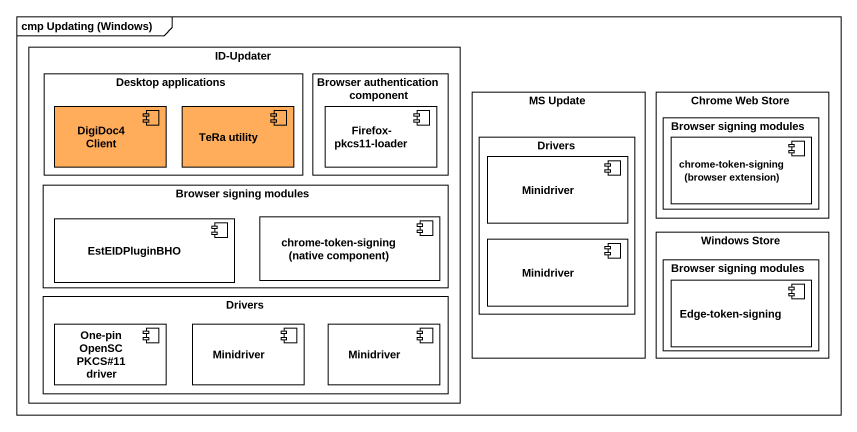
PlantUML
@startuml
mainframe cmp Updating (Windows)
rectangle "ID-Updater" as ID_Updater #FFFFFF {
  rectangle "Desktop applications" as Desktop_applications {
    component "DigiDoc4 Client" as DigiDoc4_Client #FFAD5B
    component "TeRa utility" as TeRa_utility #FFAD5B
  }
  rectangle "Browser authentication component" as Browser_authentication {
    component "Firefox-pkcs11-loader" as Firefox_pkcs11_loader #FFFFFF
  }
  rectangle "Browser signing modules" as Browser_signing_modules_2 {
    component EstEIDPluginBHO #FFFFFF
    component "chrome-token-signing (native component)" as chrome_token_signing_native #FFFFFF
  }
  rectangle "Drivers" as Drivers_2 {
    component "One-pin OpenSC PKCS#11 driver" as One_pin_OpenSC_PKCS_11 #FFFFFF
    component "Minidriver" as Minidriver_3 #FFFFFF
    component "Minidriver" as Minidriver_4 #FFFFFF
  }
}
rectangle "MS Update" as MS_Update #FFFFFF {
  rectangle Drivers {
    component Minidriver #FFFFFF
    component "Minidriver" as Minidriver_2 #FFFFFF
  }
}
rectangle "Chrome Web Store" as Chrome_Web_Store #FFFFFF {
  rectangle "Browser signing modules" as Browser_signing_modules {
    component "chrome-token-signing (browser extension)" as chrome_token_signing #FFFFFF
  }
}
rectangle "Windows Store" as Windows_Store #FFFFFF {
  rectangle "Browser signing modules" as Browser_signing_modules_3 {
    component "Edge-token-signing" as Edge_token_signing #FFFFFF
  }
}
@enduml
